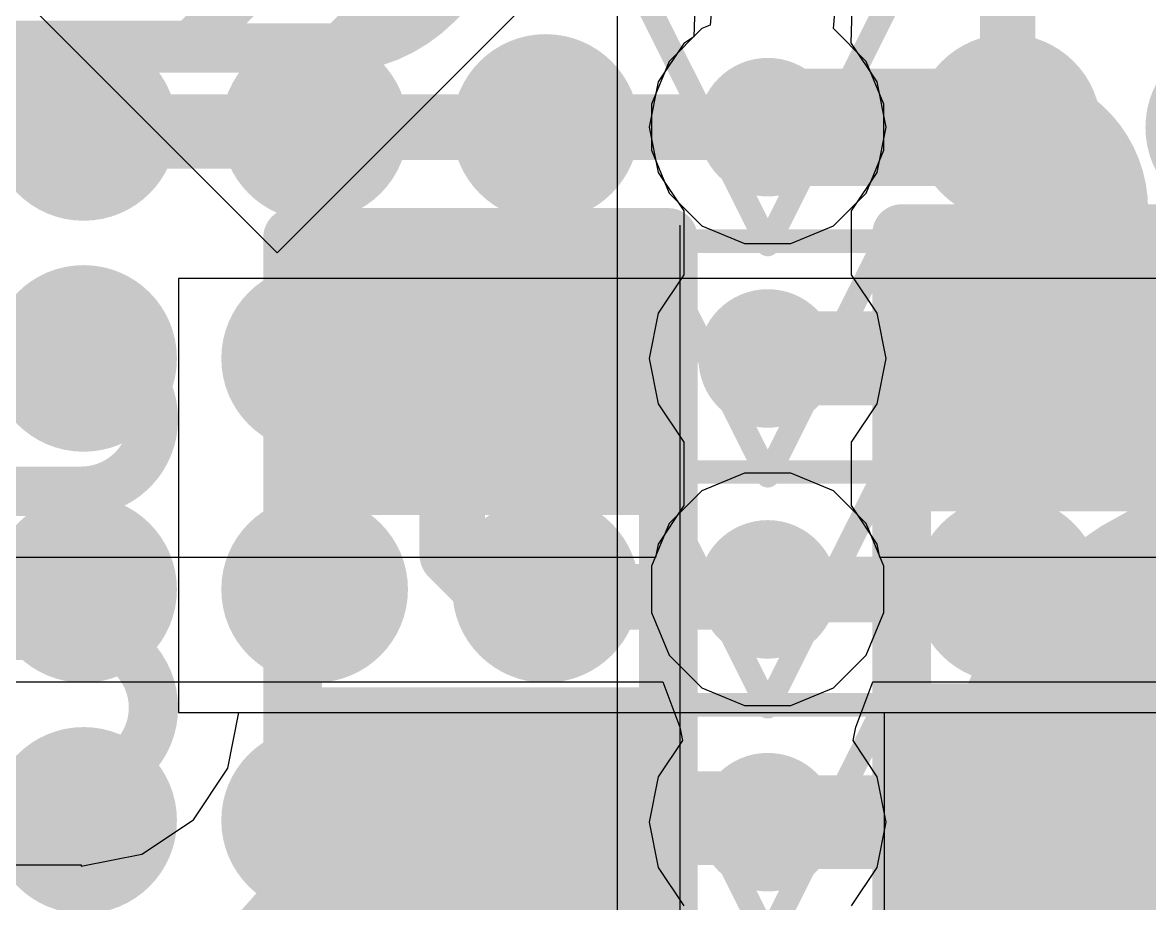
# Model space of a CAD drawing. Header units: inches. Extents: x -6 to 283, y -12 to 154.
# Drawn here: x 53.637 to 56.076, y -4.874 to -2.967 of the extents above; entities that cross this region are included whole.
import ezdxf

# ---------------------------------------------------------------- set-up
doc = ezdxf.new("R2010")
doc.units = ezdxf.units.IN
for name, color, linetype in [('Bottom Layer', 5, 'Continuous'), ('Bottom Paste', 16, 'Continuous'), ('Bottom Solder', 6, 'Continuous'), ('Drill Drawing', 1, 'Continuous'), ('GND-1', 16, 'Continuous'), ('GND-2', 90, 'Continuous'), ('GND-3', 216, 'Continuous'), ('GND-4', 54, 'Continuous'), ('PWR-1', 156, 'Continuous'), ('PWR-2', 130, 'Continuous'), ('Signal L1', 76, 'Continuous'), ('Signal L2', 6, 'Continuous'), ('Top Layer', 1, 'Continuous'), ('Top Overlay', 2, 'Continuous'), ('Top Paste', 8, 'Continuous'), ('Top Solder', 216, 'Continuous'), ('Via Holes', 16, 'Continuous')]:
    doc.layers.add(name, color=color, linetype=linetype)

# ---------------------------------------------------------------- blocks, each defined once
blk = doc.blocks.new('FBGA_153_11_5_13__B_56')
at = {"layer": 'Bottom Layer'}
h = blk.add_hatch(color=5, dxfattribs=at)
edge = h.paths.add_edge_path()
edge.add_arc((-3.25, 1.25), 0.127, 0, 360)
h = blk.add_hatch(color=5, dxfattribs=at)
edge = h.paths.add_edge_path()
edge.add_arc((-2.75, 1.25), 0.127, 0, 360)
h = blk.add_hatch(color=5, dxfattribs=at)
edge = h.paths.add_edge_path()
edge.add_arc((-2.25, 1.25), 0.127, 0, 360)
h = blk.add_hatch(color=5, dxfattribs=at)
edge = h.paths.add_edge_path()
edge.add_arc((-1.25, 1.25), 0.127, 0, 360)
h = blk.add_hatch(color=5, dxfattribs=at)
edge = h.paths.add_edge_path()
edge.add_arc((-3.25, 0.75), 0.127, 0, 360)
h = blk.add_hatch(color=5, dxfattribs=at)
edge = h.paths.add_edge_path()
edge.add_arc((-2.75, 0.75), 0.127, 0, 360)
h = blk.add_hatch(color=5, dxfattribs=at)
edge = h.paths.add_edge_path()
edge.add_arc((-2.25, 0.75), 0.127, 0, 360)
h = blk.add_hatch(color=5, dxfattribs=at)
edge = h.paths.add_edge_path()
edge.add_arc((-1.25, 0.75), 0.127, 0, 360)
h = blk.add_hatch(color=5, dxfattribs=at)
edge = h.paths.add_edge_path()
edge.add_arc((-3.25, 0.25), 0.127, 0, 360)
h = blk.add_hatch(color=5, dxfattribs=at)
edge = h.paths.add_edge_path()
edge.add_arc((-2.75, 0.25), 0.127, 0, 360)
h = blk.add_hatch(color=5, dxfattribs=at)
edge = h.paths.add_edge_path()
edge.add_arc((-2.25, 0.25), 0.127, 0, 360)
h = blk.add_hatch(color=5, dxfattribs=at)
edge = h.paths.add_edge_path()
edge.add_arc((-1.25, 0.25), 0.127, 0, 360)
h = blk.add_hatch(color=5, dxfattribs=at)
edge = h.paths.add_edge_path()
edge.add_arc((-3.25, -0.25), 0.127, 0, 360)
h = blk.add_hatch(color=5, dxfattribs=at)
edge = h.paths.add_edge_path()
edge.add_arc((-2.75, -0.25), 0.127, 0, 360)
h = blk.add_hatch(color=5, dxfattribs=at)
edge = h.paths.add_edge_path()
edge.add_arc((-2.25, -0.25), 0.127, 0, 360)
h = blk.add_hatch(color=5, dxfattribs=at)
edge = h.paths.add_edge_path()
edge.add_arc((-1.25, -0.25), 0.127, 0, 360)
at = {"layer": 'Bottom Paste'}
h = blk.add_hatch(color=16, dxfattribs=at)
edge = h.paths.add_edge_path()
edge.add_arc((-3.25, 1.25), 0.127, 0, 360)
h = blk.add_hatch(color=16, dxfattribs=at)
edge = h.paths.add_edge_path()
edge.add_arc((-2.75, 1.25), 0.127, 0, 360)
h = blk.add_hatch(color=16, dxfattribs=at)
edge = h.paths.add_edge_path()
edge.add_arc((-2.25, 1.25), 0.127, 0, 360)
h = blk.add_hatch(color=16, dxfattribs=at)
edge = h.paths.add_edge_path()
edge.add_arc((-1.25, 1.25), 0.127, 0, 360)
h = blk.add_hatch(color=16, dxfattribs=at)
edge = h.paths.add_edge_path()
edge.add_arc((-3.25, 0.75), 0.127, 0, 360)
h = blk.add_hatch(color=16, dxfattribs=at)
edge = h.paths.add_edge_path()
edge.add_arc((-2.75, 0.75), 0.127, 0, 360)
h = blk.add_hatch(color=16, dxfattribs=at)
edge = h.paths.add_edge_path()
edge.add_arc((-2.25, 0.75), 0.127, 0, 360)
h = blk.add_hatch(color=16, dxfattribs=at)
edge = h.paths.add_edge_path()
edge.add_arc((-1.25, 0.75), 0.127, 0, 360)
h = blk.add_hatch(color=16, dxfattribs=at)
edge = h.paths.add_edge_path()
edge.add_arc((-3.25, 0.25), 0.127, 0, 360)
h = blk.add_hatch(color=16, dxfattribs=at)
edge = h.paths.add_edge_path()
edge.add_arc((-2.75, 0.25), 0.127, 0, 360)
h = blk.add_hatch(color=16, dxfattribs=at)
edge = h.paths.add_edge_path()
edge.add_arc((-2.25, 0.25), 0.127, 0, 360)
h = blk.add_hatch(color=16, dxfattribs=at)
edge = h.paths.add_edge_path()
edge.add_arc((-1.25, 0.25), 0.127, 0, 360)
h = blk.add_hatch(color=16, dxfattribs=at)
edge = h.paths.add_edge_path()
edge.add_arc((-3.25, -0.25), 0.127, 0, 360)
h = blk.add_hatch(color=16, dxfattribs=at)
edge = h.paths.add_edge_path()
edge.add_arc((-2.75, -0.25), 0.127, 0, 360)
h = blk.add_hatch(color=16, dxfattribs=at)
edge = h.paths.add_edge_path()
edge.add_arc((-2.25, -0.25), 0.127, 0, 360)
h = blk.add_hatch(color=16, dxfattribs=at)
edge = h.paths.add_edge_path()
edge.add_arc((-1.25, -0.25), 0.127, 0, 360)
at = {"layer": 'Bottom Solder'}
h = blk.add_hatch(color=6, dxfattribs=at)
edge = h.paths.add_edge_path()
edge.add_arc((-3.25, 1.25), 0.202, 0, 360)
h = blk.add_hatch(color=6, dxfattribs=at)
edge = h.paths.add_edge_path()
edge.add_arc((-2.75, 1.25), 0.202, 0, 360)
h = blk.add_hatch(color=6, dxfattribs=at)
edge = h.paths.add_edge_path()
edge.add_arc((-2.25, 1.25), 0.202, 0, 360)
h = blk.add_hatch(color=6, dxfattribs=at)
edge = h.paths.add_edge_path()
edge.add_arc((-1.25, 1.25), 0.202, 0, 360)
h = blk.add_hatch(color=6, dxfattribs=at)
edge = h.paths.add_edge_path()
edge.add_arc((-0.75, 1.25), 0.202, 0, 360)
h = blk.add_hatch(color=6, dxfattribs=at)
edge = h.paths.add_edge_path()
edge.add_arc((-3.25, 0.75), 0.202, 0, 360)
h = blk.add_hatch(color=6, dxfattribs=at)
edge = h.paths.add_edge_path()
edge.add_arc((-2.75, 0.75), 0.202, 0, 360)
h = blk.add_hatch(color=6, dxfattribs=at)
edge = h.paths.add_edge_path()
edge.add_arc((-2.25, 0.75), 0.202, 0, 360)
h = blk.add_hatch(color=6, dxfattribs=at)
edge = h.paths.add_edge_path()
edge.add_arc((-1.25, 0.75), 0.202, 0, 360)
h = blk.add_hatch(color=6, dxfattribs=at)
edge = h.paths.add_edge_path()
edge.add_arc((-3.25, 0.25), 0.202, 0, 360)
h = blk.add_hatch(color=6, dxfattribs=at)
edge = h.paths.add_edge_path()
edge.add_arc((-2.75, 0.25), 0.202, 0, 360)
h = blk.add_hatch(color=6, dxfattribs=at)
edge = h.paths.add_edge_path()
edge.add_arc((-2.25, 0.25), 0.202, 0, 360)
h = blk.add_hatch(color=6, dxfattribs=at)
edge = h.paths.add_edge_path()
edge.add_arc((-1.25, 0.25), 0.202, 0, 360)
h = blk.add_hatch(color=6, dxfattribs=at)
edge = h.paths.add_edge_path()
edge.add_arc((-3.25, -0.25), 0.202, 0, 360)
h = blk.add_hatch(color=6, dxfattribs=at)
edge = h.paths.add_edge_path()
edge.add_arc((-2.75, -0.25), 0.202, 0, 360)
h = blk.add_hatch(color=6, dxfattribs=at)
edge = h.paths.add_edge_path()
edge.add_arc((-2.25, -0.25), 0.202, 0, 360)
h = blk.add_hatch(color=6, dxfattribs=at)
edge = h.paths.add_edge_path()
edge.add_arc((-1.25, -0.25), 0.202, 0, 360)
blk = doc.blocks.new('R___0402_97')
at = {"layer": 'Top Layer'}
for points in [[(-0.6985, -0.3175), (-0.6985, 0.3175), (-0.2413, 0.3175), (-0.2413, -0.3175)], [(0.2413, -0.3175), (0.2413, 0.3175), (0.6985, 0.3175), (0.6985, -0.3175)]]:
    blk.add_hatch(color=1, dxfattribs=at).paths.add_polyline_path(points)
at = {"layer": 'Top Paste'}
for points in [[(-0.6985, -0.3175), (-0.6985, 0.3175), (-0.2413, 0.3175), (-0.2413, -0.3175)], [(0.2413, -0.3175), (0.2413, 0.3175), (0.6985, 0.3175), (0.6985, -0.3175)]]:
    blk.add_hatch(color=8, dxfattribs=at).paths.add_polyline_path(points)
at = {"layer": 'Top Solder'}
for points in [[(-0.7535, -0.3725), (-0.7535, 0.3725), (-0.1863, 0.3725), (-0.1863, -0.3725)], [(0.1863, -0.3725), (0.1863, 0.3725), (0.7535, 0.3725), (0.7535, -0.3725)]]:
    blk.add_hatch(color=216, dxfattribs=at).paths.add_polyline_path(points)
at = {"layer": 'Top Overlay'}
for points in [[(-0.7874, 0.4064, 0.127, 0.127, 0), (0.7874, 0.4064, 0.127, 0.127, 0)], [(-0.7874, 0.4064, 0.127, 0.127, 0), (-0.7874, -0.4064, 0.127, 0.127, 0)], [(0.7874, 0.4064, 0.127, 0.127, 0), (0.7874, -0.4064, 0.127, 0.127, 0)], [(-0.7874, -0.4064, 0.127, 0.127, 0), (0.7874, -0.4064, 0.127, 0.127, 0)], [(-0.8128, -0.4318, 0.00323, 0.00323, 0), (0.8128, -0.4318, 0.00323, 0.00323, 0)]]:
    blk.add_lwpolyline(points, format="xyseb", dxfattribs=at)
for points in [[(-0.8191, 0.4064, 0.0635, 0.0635, 1), (-0.7556, 0.4064, 0.0635, 0.0635, 1)], [(-0.8191, 0.4064, 0.0635, 0.0635, 1), (-0.7556, 0.4064, 0.0635, 0.0635, 1)], [(0.7556, 0.4064, 0.0635, 0.0635, 1), (0.8191, 0.4064, 0.0635, 0.0635, 1)], [(0.7556, 0.4064, 0.0635, 0.0635, 1), (0.8191, 0.4064, 0.0635, 0.0635, 1)], [(-0.8191, -0.4064, 0.0635, 0.0635, 1), (-0.7556, -0.4064, 0.0635, 0.0635, 1)], [(-0.8191, -0.4064, 0.0635, 0.0635, 1), (-0.7556, -0.4064, 0.0635, 0.0635, 1)], [(0.7556, -0.4064, 0.0635, 0.0635, 1), (0.8191, -0.4064, 0.0635, 0.0635, 1)], [(0.7556, -0.4064, 0.0635, 0.0635, 1), (0.8191, -0.4064, 0.0635, 0.0635, 1)], [(-0.8136, -0.4318, 0.00161, 0.00161, 1), (-0.812, -0.4318, 0.00161, 0.00161, 1)], [(0.812, -0.4318, 0.00161, 0.00161, 1), (0.8136, -0.4318, 0.00161, 0.00161, 1)]]:
    blk.add_lwpolyline(points, format="xyseb", close=True, dxfattribs=at)
blk = doc.blocks.new('R___0402_98')
at = {"layer": 'Top Layer'}
for points in [[(-0.6985, -0.3175), (-0.6985, 0.3175), (-0.2413, 0.3175), (-0.2413, -0.3175)], [(0.2413, -0.3175), (0.2413, 0.3175), (0.6985, 0.3175), (0.6985, -0.3175)]]:
    blk.add_hatch(color=1, dxfattribs=at).paths.add_polyline_path(points)
at = {"layer": 'Top Paste'}
for points in [[(-0.6985, -0.3175), (-0.6985, 0.3175), (-0.2413, 0.3175), (-0.2413, -0.3175)], [(0.2413, -0.3175), (0.2413, 0.3175), (0.6985, 0.3175), (0.6985, -0.3175)]]:
    blk.add_hatch(color=8, dxfattribs=at).paths.add_polyline_path(points)
at = {"layer": 'Top Solder'}
for points in [[(-0.7535, -0.3725), (-0.7535, 0.3725), (-0.1863, 0.3725), (-0.1863, -0.3725)], [(0.1863, -0.3725), (0.1863, 0.3725), (0.7535, 0.3725), (0.7535, -0.3725)]]:
    blk.add_hatch(color=216, dxfattribs=at).paths.add_polyline_path(points)
at = {"layer": 'Top Overlay'}
for points in [[(-0.7874, 0.4064, 0.127, 0.127, 0), (0.7874, 0.4064, 0.127, 0.127, 0)], [(-0.7874, 0.4064, 0.127, 0.127, 0), (-0.7874, -0.4064, 0.127, 0.127, 0)], [(0.7874, 0.4064, 0.127, 0.127, 0), (0.7874, -0.4064, 0.127, 0.127, 0)], [(-0.7874, -0.4064, 0.127, 0.127, 0), (0.7874, -0.4064, 0.127, 0.127, 0)], [(-0.8128, -0.4318, 0.00323, 0.00323, 0), (0.8128, -0.4318, 0.00323, 0.00323, 0)]]:
    blk.add_lwpolyline(points, format="xyseb", dxfattribs=at)
for points in [[(-0.8191, 0.4064, 0.0635, 0.0635, 1), (-0.7556, 0.4064, 0.0635, 0.0635, 1)], [(-0.8191, 0.4064, 0.0635, 0.0635, 1), (-0.7556, 0.4064, 0.0635, 0.0635, 1)], [(0.7556, 0.4064, 0.0635, 0.0635, 1), (0.8191, 0.4064, 0.0635, 0.0635, 1)], [(0.7556, 0.4064, 0.0635, 0.0635, 1), (0.8191, 0.4064, 0.0635, 0.0635, 1)], [(-0.8191, -0.4064, 0.0635, 0.0635, 1), (-0.7556, -0.4064, 0.0635, 0.0635, 1)], [(-0.8191, -0.4064, 0.0635, 0.0635, 1), (-0.7556, -0.4064, 0.0635, 0.0635, 1)], [(0.7556, -0.4064, 0.0635, 0.0635, 1), (0.8191, -0.4064, 0.0635, 0.0635, 1)], [(0.7556, -0.4064, 0.0635, 0.0635, 1), (0.8191, -0.4064, 0.0635, 0.0635, 1)], [(-0.8136, -0.4318, 0.00161, 0.00161, 1), (-0.812, -0.4318, 0.00161, 0.00161, 1)], [(0.812, -0.4318, 0.00161, 0.00161, 1), (0.8136, -0.4318, 0.00161, 0.00161, 1)]]:
    blk.add_lwpolyline(points, format="xyseb", close=True, dxfattribs=at)

msp = doc.modelspace()

# ---------------------------------------------------------------- hatches: boundary and pattern name
at = {"layer": 'Bottom Layer'}
h = msp.add_hatch(color=5, dxfattribs=at)
edge = h.paths.add_edge_path()
edge.add_arc((55.2499, -3.1938), 0.15, 0, 360)
h = msp.add_hatch(color=5, dxfattribs=at)
edge = h.paths.add_edge_path()
edge.add_arc((55.2499, -3.6945), 0.15, 0, 360)
h = msp.add_hatch(color=5, dxfattribs=at)
edge = h.paths.add_edge_path()
edge.add_arc((55.2499, -4.1944), 0.15, 0, 360)
h = msp.add_hatch(color=5, dxfattribs=at)
edge = h.paths.add_edge_path()
edge.add_arc((55.2499, -4.6983), 0.15, 0, 360)
at = {"layer": 'GND-1'}
h = msp.add_hatch(color=16, dxfattribs=at)
edge = h.paths.add_edge_path()
edge.add_arc((55.2499, -3.1938), 0.15, 0, 360)
h = msp.add_hatch(color=16, dxfattribs=at)
edge = h.paths.add_edge_path()
edge.add_arc((55.2499, -3.6945), 0.15, 0, 360)
h = msp.add_hatch(color=16, dxfattribs=at)
edge = h.paths.add_edge_path()
edge.add_arc((55.2499, -4.1944), 0.15, 0, 360)
h = msp.add_hatch(color=16, dxfattribs=at)
edge = h.paths.add_edge_path()
edge.add_arc((55.2499, -4.6983), 0.15, 0, 360)
at = {"layer": 'GND-2'}
h = msp.add_hatch(color=90, dxfattribs=at)
edge = h.paths.add_edge_path()
edge.add_arc((55.2499, -3.1938), 0.15, 0, 360)
h = msp.add_hatch(color=90, dxfattribs=at)
edge = h.paths.add_edge_path()
edge.add_arc((55.2499, -3.6945), 0.15, 0, 360)
h = msp.add_hatch(color=90, dxfattribs=at)
edge = h.paths.add_edge_path()
edge.add_arc((55.2499, -4.1944), 0.15, 0, 360)
h = msp.add_hatch(color=90, dxfattribs=at)
edge = h.paths.add_edge_path()
edge.add_arc((55.2499, -4.6983), 0.15, 0, 360)
at = {"layer": 'GND-3'}
h = msp.add_hatch(color=216, dxfattribs=at)
edge = h.paths.add_edge_path()
edge.add_arc((55.2499, -3.1938), 0.15, 0, 360)
h = msp.add_hatch(color=216, dxfattribs=at)
edge = h.paths.add_edge_path()
edge.add_arc((55.2499, -3.6945), 0.15, 0, 360)
h = msp.add_hatch(color=216, dxfattribs=at)
edge = h.paths.add_edge_path()
edge.add_arc((55.2499, -4.1944), 0.15, 0, 360)
h = msp.add_hatch(color=216, dxfattribs=at)
edge = h.paths.add_edge_path()
edge.add_arc((55.2499, -4.6983), 0.15, 0, 360)
at = {"layer": 'GND-4'}
h = msp.add_hatch(color=54, dxfattribs=at)
edge = h.paths.add_edge_path()
edge.add_arc((55.2499, -3.1938), 0.15, 0, 360)
h = msp.add_hatch(color=54, dxfattribs=at)
edge = h.paths.add_edge_path()
edge.add_arc((55.2499, -3.6945), 0.15, 0, 360)
h = msp.add_hatch(color=54, dxfattribs=at)
edge = h.paths.add_edge_path()
edge.add_arc((55.2499, -4.1944), 0.15, 0, 360)
h = msp.add_hatch(color=54, dxfattribs=at)
edge = h.paths.add_edge_path()
edge.add_arc((55.2499, -4.6983), 0.15, 0, 360)
at = {"layer": 'PWR-1'}
h = msp.add_hatch(color=156, dxfattribs=at)
edge = h.paths.add_edge_path()
edge.add_arc((55.2499, -3.1938), 0.15, 0, 360)
h = msp.add_hatch(color=156, dxfattribs=at)
edge = h.paths.add_edge_path()
edge.add_arc((55.2499, -3.6945), 0.15, 0, 360)
h = msp.add_hatch(color=156, dxfattribs=at)
edge = h.paths.add_edge_path()
edge.add_arc((55.2499, -4.1944), 0.15, 0, 360)
h = msp.add_hatch(color=156, dxfattribs=at)
edge = h.paths.add_edge_path()
edge.add_arc((55.2499, -4.6983), 0.15, 0, 360)
at = {"layer": 'PWR-2'}
h = msp.add_hatch(color=130, dxfattribs=at)
edge = h.paths.add_edge_path()
edge.add_arc((55.2499, -3.1938), 0.15, 0, 360)
h = msp.add_hatch(color=130, dxfattribs=at)
edge = h.paths.add_edge_path()
edge.add_arc((55.2499, -3.6945), 0.15, 0, 360)
h = msp.add_hatch(color=130, dxfattribs=at)
edge = h.paths.add_edge_path()
edge.add_arc((55.2499, -4.1944), 0.15, 0, 360)
h = msp.add_hatch(color=130, dxfattribs=at)
edge = h.paths.add_edge_path()
edge.add_arc((55.2499, -4.6983), 0.15, 0, 360)
at = {"layer": 'Signal L1'}
h = msp.add_hatch(color=76, dxfattribs=at)
edge = h.paths.add_edge_path()
edge.add_arc((55.2499, -3.1938), 0.15, 0, 360)
h = msp.add_hatch(color=76, dxfattribs=at)
edge = h.paths.add_edge_path()
edge.add_arc((55.2499, -3.6945), 0.15, 0, 360)
h = msp.add_hatch(color=76, dxfattribs=at)
edge = h.paths.add_edge_path()
edge.add_arc((55.2499, -4.1944), 0.15, 0, 360)
h = msp.add_hatch(color=76, dxfattribs=at)
edge = h.paths.add_edge_path()
edge.add_arc((55.2499, -4.6983), 0.15, 0, 360)
at = {"layer": 'Signal L2'}
h = msp.add_hatch(color=6, dxfattribs=at)
edge = h.paths.add_edge_path()
edge.add_arc((55.2499, -3.1938), 0.15, 0, 360)
h = msp.add_hatch(color=6, dxfattribs=at)
edge = h.paths.add_edge_path()
edge.add_arc((55.2499, -3.6945), 0.15, 0, 360)
h = msp.add_hatch(color=6, dxfattribs=at)
edge = h.paths.add_edge_path()
edge.add_arc((55.2499, -4.1944), 0.15, 0, 360)
h = msp.add_hatch(color=6, dxfattribs=at)
edge = h.paths.add_edge_path()
edge.add_arc((55.2499, -4.6983), 0.15, 0, 360)
at = {"layer": 'Top Layer'}
h = msp.add_hatch(color=1, dxfattribs=at)
edge = h.paths.add_edge_path()
edge.add_arc((55.2499, -3.1938), 0.15, 0, 360)
h = msp.add_hatch(color=1, dxfattribs=at)
edge = h.paths.add_edge_path()
edge.add_arc((55.2499, -3.6945), 0.15, 0, 360)
h = msp.add_hatch(color=1, dxfattribs=at)
edge = h.paths.add_edge_path()
edge.add_arc((55.2499, -4.1944), 0.15, 0, 360)
h = msp.add_hatch(color=1, dxfattribs=at)
edge = h.paths.add_edge_path()
edge.add_arc((55.2499, -4.6983), 0.15, 0, 360)
at = {"layer": 'Via Holes'}
h = msp.add_hatch(color=7, dxfattribs=at)
edge = h.paths.add_edge_path()
edge.add_arc((55.2499, -3.1938), 0.075, 0, 360)
h = msp.add_hatch(color=7, dxfattribs=at)
edge = h.paths.add_edge_path()
edge.add_arc((55.2499, -3.6945), 0.075, 0, 360)
h = msp.add_hatch(color=7, dxfattribs=at)
edge = h.paths.add_edge_path()
edge.add_arc((55.2499, -4.1944), 0.075, 0, 360)
h = msp.add_hatch(color=7, dxfattribs=at)
edge = h.paths.add_edge_path()
edge.add_arc((55.2499, -4.6983), 0.075, 0, 360)

# ---------------------------------------------------------------- linework, layer by layer
at = {"layer": 'Bottom Layer'}
msp.add_line((54.9238, -1.3044), (54.9238, -7.1748), dxfattribs=at)
for points in [[(55.2499, -3.1943, 0.1016, 0.1016, 0), (55.7694, -3.1943, 0.1016, 0.1016, 0)], [(55.2499, -3.6944, 0.2032, 0.2032, 0), (55.7693, -3.6944, 0.2032, 0.2032, 0)], [(55.2499, -4.1944, 0.1041, 0.1041, 0), (55.7693, -4.1944, 0.1041, 0.1041, 0)], [(55.2499, -4.6983, 0.2032, 0.2032, 0), (55.7653, -4.6983, 0.2032, 0.2032, 0)]]:
    msp.add_lwpolyline(points, format="xyseb", dxfattribs=at)
for points in [[(55.2245, -3.1943, 0.0508, 0.0508, 1), (55.2753, -3.1943, 0.0508, 0.0508, 1)], [(55.744, -3.1943, 0.0508, 0.0508, 1), (55.7948, -3.1943, 0.0508, 0.0508, 1)], [(55.1991, -3.6944, 0.1016, 0.1016, 1), (55.3007, -3.6944, 0.1016, 0.1016, 1)], [(55.7185, -3.6944, 0.1016, 0.1016, 1), (55.8201, -3.6944, 0.1016, 0.1016, 1)], [(55.2239, -4.1944, 0.0521, 0.0521, 1), (55.2759, -4.1944, 0.0521, 0.0521, 1)], [(55.7432, -4.1944, 0.0521, 0.0521, 1), (55.7953, -4.1944, 0.0521, 0.0521, 1)], [(55.1991, -4.6983, 0.1016, 0.1016, 1), (55.3007, -4.6983, 0.1016, 0.1016, 1)], [(55.7145, -4.6983, 0.1016, 0.1016, 1), (55.8161, -4.6983, 0.1016, 0.1016, 1)]]:
    msp.add_lwpolyline(points, format="xyseb", close=True, dxfattribs=at)
at = {"layer": 'Drill Drawing'}
for points in [[(54.9959, -2.9398, 0.0508, 0.0508, 0), (55.2499, -3.4478, 0.0508, 0.0508, 0)], [(55.2499, -3.4478, 0.0508, 0.0508, 0), (55.5039, -2.9398, 0.0508, 0.0508, 0)], [(54.9959, -3.4405, 0.0508, 0.0508, 0), (55.5039, -3.4405, 0.0508, 0.0508, 0)], [(54.9959, -3.4405, 0.0508, 0.0508, 0), (55.2499, -3.9485, 0.0508, 0.0508, 0)], [(55.2499, -3.9485, 0.0508, 0.0508, 0), (55.5039, -3.4405, 0.0508, 0.0508, 0)], [(54.9959, -3.9404, 0.0508, 0.0508, 0), (55.5039, -3.9404, 0.0508, 0.0508, 0)], [(54.9959, -3.9404, 0.0508, 0.0508, 0), (55.2499, -4.4484, 0.0508, 0.0508, 0)], [(55.2499, -4.4484, 0.0508, 0.0508, 0), (55.5039, -3.9404, 0.0508, 0.0508, 0)], [(54.9959, -4.4443, 0.0508, 0.0508, 0), (55.5039, -4.4443, 0.0508, 0.0508, 0)], [(54.9959, -4.4443, 0.0508, 0.0508, 0), (55.2499, -4.9523, 0.0508, 0.0508, 0)], [(55.2499, -4.9523, 0.0508, 0.0508, 0), (55.5039, -4.4443, 0.0508, 0.0508, 0)]]:
    msp.add_lwpolyline(points, format="xyseb", dxfattribs=at)
for points in [[(54.9832, -3.4405, 0.0254, 0.0254, 1), (55.0086, -3.4405, 0.0254, 0.0254, 1)], [(54.9832, -3.4405, 0.0254, 0.0254, 1), (55.0086, -3.4405, 0.0254, 0.0254, 1)], [(55.2372, -3.4478, 0.0254, 0.0254, 1), (55.2626, -3.4478, 0.0254, 0.0254, 1)], [(55.2372, -3.4478, 0.0254, 0.0254, 1), (55.2626, -3.4478, 0.0254, 0.0254, 1)], [(55.4912, -3.4405, 0.0254, 0.0254, 1), (55.5166, -3.4405, 0.0254, 0.0254, 1)], [(55.4912, -3.4405, 0.0254, 0.0254, 1), (55.5166, -3.4405, 0.0254, 0.0254, 1)], [(54.9832, -3.9404, 0.0254, 0.0254, 1), (55.0086, -3.9404, 0.0254, 0.0254, 1)], [(54.9832, -3.9404, 0.0254, 0.0254, 1), (55.0086, -3.9404, 0.0254, 0.0254, 1)], [(55.2372, -3.9485, 0.0254, 0.0254, 1), (55.2626, -3.9485, 0.0254, 0.0254, 1)], [(55.2372, -3.9485, 0.0254, 0.0254, 1), (55.2626, -3.9485, 0.0254, 0.0254, 1)], [(55.4912, -3.9404, 0.0254, 0.0254, 1), (55.5166, -3.9404, 0.0254, 0.0254, 1)], [(55.4912, -3.9404, 0.0254, 0.0254, 1), (55.5166, -3.9404, 0.0254, 0.0254, 1)], [(54.9832, -4.4443, 0.0254, 0.0254, 1), (55.0086, -4.4443, 0.0254, 0.0254, 1)], [(54.9832, -4.4443, 0.0254, 0.0254, 1), (55.0086, -4.4443, 0.0254, 0.0254, 1)], [(55.2372, -4.4484, 0.0254, 0.0254, 1), (55.2626, -4.4484, 0.0254, 0.0254, 1)], [(55.2372, -4.4484, 0.0254, 0.0254, 1), (55.2626, -4.4484, 0.0254, 0.0254, 1)], [(55.4912, -4.4443, 0.0254, 0.0254, 1), (55.5166, -4.4443, 0.0254, 0.0254, 1)], [(55.4912, -4.4443, 0.0254, 0.0254, 1), (55.5166, -4.4443, 0.0254, 0.0254, 1)]]:
    msp.add_lwpolyline(points, format="xyseb", close=True, dxfattribs=at)
at = {"layer": 'GND-1'}
for p, q in [((55.1328, -2.8797), (55.1256, -2.9729)), ((55.3924, -2.9805), (55.3997, -2.8872)), ((55.1256, -2.9729), (55.1074, -2.9805)), ((55.1074, -2.9805), (55.0366, -3.0513)), ((55.4632, -3.0513), (55.3924, -2.9805)), ((55.0366, -3.0513), (54.9983, -3.1437)), ((55.5015, -3.1437), (55.4632, -3.0513)), ((54.9983, -3.1437), (54.9983, -3.2438)), ((55.5015, -3.2438), (55.5015, -3.1437)), ((54.9983, -3.2438), (55.0366, -3.3363)), ((55.4632, -3.3363), (55.5015, -3.2438)), ((55.0366, -3.3363), (55.1074, -3.4071)), ((55.3924, -3.4071), (55.4632, -3.3363)), ((55.1074, -3.4071), (55.1999, -3.4454)), ((55.3, -3.4454), (55.3924, -3.4071)), ((55.1999, -3.4454), (55.3, -3.4454)), ((55.1999, -3.9428), (55.1074, -3.9811)), ((55.3, -3.9428), (55.1999, -3.9428)), ((55.3924, -3.9811), (55.3, -3.9428)), ((55.1074, -3.9811), (55.0366, -4.0518)), ((55.4632, -4.0518), (55.3924, -3.9811)), ((55.0366, -4.0518), (54.9983, -4.1443)), ((55.5015, -4.1443), (55.4632, -4.0518)), ((54.9983, -4.1443), (54.9983, -4.2444)), ((55.5015, -4.2444), (55.5015, -4.1443)), ((54.9983, -4.2444), (55.0366, -4.3369)), ((55.4632, -4.3369), (55.5015, -4.2444)), ((55.0366, -4.3369), (55.1074, -4.4077)), ((55.3924, -4.4077), (55.4632, -4.3369)), ((55.1074, -4.4077), (55.1999, -4.446)), ((55.3, -4.446), (55.3924, -4.4077)), ((55.1999, -4.446), (55.3, -4.446))]:
    msp.add_line(p, q, dxfattribs=at)
at = {"layer": 'GND-2'}
for p, q in [((55.1328, -2.8797), (55.1256, -2.9729)), ((55.3924, -2.9805), (55.3997, -2.8872)), ((55.1256, -2.9729), (55.1074, -2.9805)), ((55.1074, -2.9805), (55.0366, -3.0513)), ((55.4632, -3.0513), (55.3924, -2.9805)), ((55.0366, -3.0513), (54.9983, -3.1437)), ((55.5015, -3.1437), (55.4632, -3.0513)), ((54.9983, -3.1437), (54.9983, -3.2438)), ((55.5015, -3.2438), (55.5015, -3.1437)), ((54.9983, -3.2438), (55.0366, -3.3363)), ((55.4632, -3.3363), (55.5015, -3.2438)), ((55.0366, -3.3363), (55.1074, -3.4071)), ((55.3924, -3.4071), (55.4632, -3.3363)), ((55.1074, -3.4071), (55.1999, -3.4454)), ((55.3, -3.4454), (55.3924, -3.4071)), ((55.1999, -3.4454), (55.3, -3.4454)), ((55.1999, -3.9428), (55.1074, -3.9811)), ((55.3, -3.9428), (55.1999, -3.9428)), ((55.3924, -3.9811), (55.3, -3.9428)), ((55.1074, -3.9811), (55.0366, -4.0518)), ((55.4632, -4.0518), (55.3924, -3.9811)), ((55.0366, -4.0518), (54.9983, -4.1443)), ((55.5015, -4.1443), (55.4632, -4.0518)), ((54.9983, -4.1443), (54.9983, -4.2444)), ((55.5015, -4.2444), (55.5015, -4.1443)), ((54.9983, -4.2444), (55.0366, -4.3369)), ((55.4632, -4.3369), (55.5015, -4.2444)), ((55.0366, -4.3369), (55.1074, -4.4077)), ((55.3924, -4.4077), (55.4632, -4.3369)), ((55.1074, -4.4077), (55.1999, -4.446)), ((55.3, -4.446), (55.3924, -4.4077)), ((55.1999, -4.446), (55.3, -4.446))]:
    msp.add_line(p, q, dxfattribs=at)
at = {"layer": 'GND-3'}
for p, q in [((55.1328, -2.8797), (55.1256, -2.9729)), ((55.3924, -2.9805), (55.3997, -2.8872)), ((55.1256, -2.9729), (55.1074, -2.9805)), ((55.1074, -2.9805), (55.0366, -3.0513)), ((55.4632, -3.0513), (55.3924, -2.9805)), ((55.0366, -3.0513), (54.9983, -3.1437)), ((55.5015, -3.1437), (55.4632, -3.0513)), ((54.9983, -3.1437), (54.9983, -3.2438)), ((55.5015, -3.2438), (55.5015, -3.1437)), ((54.9983, -3.2438), (55.0366, -3.3363)), ((55.4632, -3.3363), (55.5015, -3.2438)), ((55.0366, -3.3363), (55.1074, -3.4071)), ((55.3924, -3.4071), (55.4632, -3.3363)), ((55.1074, -3.4071), (55.1999, -3.4454)), ((55.3, -3.4454), (55.3924, -3.4071)), ((55.1999, -3.4454), (55.3, -3.4454)), ((55.1999, -3.9428), (55.1074, -3.9811)), ((55.3, -3.9428), (55.1999, -3.9428)), ((55.3924, -3.9811), (55.3, -3.9428)), ((55.1074, -3.9811), (55.0366, -4.0518)), ((55.4632, -4.0518), (55.3924, -3.9811)), ((55.0366, -4.0518), (54.9983, -4.1443)), ((55.5015, -4.1443), (55.4632, -4.0518)), ((54.9983, -4.1443), (54.9983, -4.2444)), ((55.5015, -4.2444), (55.5015, -4.1443)), ((54.9983, -4.2444), (55.0366, -4.3369)), ((55.4632, -4.3369), (55.5015, -4.2444)), ((55.0366, -4.3369), (55.1074, -4.4077)), ((55.3924, -4.4077), (55.4632, -4.3369)), ((55.1074, -4.4077), (55.1999, -4.446)), ((55.3, -4.446), (55.3924, -4.4077)), ((55.1999, -4.446), (55.3, -4.446))]:
    msp.add_line(p, q, dxfattribs=at)
at = {"layer": 'GND-4'}
for p, q in [((55.1328, -2.8797), (55.1256, -2.9729)), ((55.3924, -2.9805), (55.3997, -2.8872)), ((55.1256, -2.9729), (55.1074, -2.9805)), ((55.1074, -2.9805), (55.0366, -3.0513)), ((55.4632, -3.0513), (55.3924, -2.9805)), ((55.0366, -3.0513), (54.9983, -3.1437)), ((55.5015, -3.1437), (55.4632, -3.0513)), ((54.9983, -3.1437), (54.9983, -3.2438)), ((55.5015, -3.2438), (55.5015, -3.1437)), ((54.9983, -3.2438), (55.0366, -3.3363)), ((55.4632, -3.3363), (55.5015, -3.2438)), ((55.0366, -3.3363), (55.1074, -3.4071)), ((55.3924, -3.4071), (55.4632, -3.3363)), ((55.1074, -3.4071), (55.1999, -3.4454)), ((55.3, -3.4454), (55.3924, -3.4071)), ((55.1999, -3.4454), (55.3, -3.4454)), ((55.1999, -3.9428), (55.1074, -3.9811)), ((55.3, -3.9428), (55.1999, -3.9428)), ((55.3924, -3.9811), (55.3, -3.9428)), ((55.1074, -3.9811), (55.0366, -4.0518)), ((55.4632, -4.0518), (55.3924, -3.9811)), ((55.0366, -4.0518), (54.9983, -4.1443)), ((55.5015, -4.1443), (55.4632, -4.0518)), ((54.9983, -4.1443), (54.9983, -4.2444)), ((55.5015, -4.2444), (55.5015, -4.1443)), ((54.9983, -4.2444), (55.0366, -4.3369)), ((55.4632, -4.3369), (55.5015, -4.2444)), ((55.0366, -4.3369), (55.1074, -4.4077)), ((55.3924, -4.4077), (55.4632, -4.3369)), ((55.1074, -4.4077), (55.1999, -4.446)), ((55.3, -4.446), (55.3924, -4.4077)), ((55.1999, -4.446), (55.3, -4.446))]:
    msp.add_line(p, q, dxfattribs=at)
at = {"layer": 'PWR-1'}
for p, q in [((55.0949, -2.8484), (55.0901, -2.998)), ((55.4304, -3.0117), (55.4352, -2.8622)), ((55.0901, -2.998), (55.0685, -3.0124)), ((55.0685, -3.0124), (55.0129, -3.0956)), ((55.4313, -3.0124), (55.4304, -3.0117)), ((55.4869, -3.0956), (55.4313, -3.0124)), ((55.0129, -3.0956), (54.9934, -3.1938)), ((55.5064, -3.1938), (55.4869, -3.0956)), ((54.9934, -3.1938), (55.0129, -3.2919)), ((55.4869, -3.2919), (55.5064, -3.1938)), ((55.0129, -3.2919), (55.0685, -3.3752)), ((55.4313, -3.3752), (55.4869, -3.2919)), ((55.0685, -3.3752), (55.0685, -3.5131)), ((55.4313, -3.5131), (55.4313, -3.3752)), ((55.0685, -3.5131), (55.0129, -3.5963)), ((55.4869, -3.5963), (55.4313, -3.5131)), ((55.0129, -3.5963), (54.9934, -3.6945)), ((55.5064, -3.6945), (55.4869, -3.5963)), ((54.9934, -3.6945), (55.0129, -3.7927)), ((55.4869, -3.7927), (55.5064, -3.6945)), ((55.0129, -3.7927), (55.0685, -3.8759)), ((55.4313, -3.8759), (55.4869, -3.7927)), ((55.0685, -3.8759), (55.0685, -4.013)), ((55.4313, -4.013), (55.4313, -3.8759)), ((55.0685, -4.013), (55.0129, -4.0962)), ((55.4869, -4.0962), (55.4313, -4.013)), ((55.0129, -4.0962), (55.0071, -4.1253)), ((55.4927, -4.1253), (55.4869, -4.0962)), ((55.0071, -4.1253), (45.9551, -4.1253)), ((56.8292, -4.1253), (55.4927, -4.1253)), ((45.6759, -4.3948), (55.0226, -4.3948)), ((55.0226, -4.3948), (55.0595, -4.4929)), ((55.4403, -4.4929), (55.4772, -4.3948)), ((55.4772, -4.3948), (57.0762, -4.3948)), ((55.0595, -4.4929), (55.0652, -4.5218)), ((55.4346, -4.5218), (55.4403, -4.4929)), ((55.0652, -4.5218), (55.0129, -4.6001)), ((55.4869, -4.6001), (55.4346, -4.5218)), ((55.0129, -4.6001), (54.9934, -4.6983)), ((55.5064, -4.6983), (55.4869, -4.6001)), ((54.9934, -4.6983), (55.0129, -4.7965)), ((55.4869, -4.7965), (55.5064, -4.6983)), ((55.0129, -4.7965), (55.0685, -4.8797)), ((55.4313, -4.8797), (55.4869, -4.7965))]:
    msp.add_line(p, q, dxfattribs=at)
at = {"layer": 'PWR-2'}
for points in [[(54.0019, -3.0152, 0.1041, 0.1041, 0), (54.8962, -2.1208, 0.1041, 0.1041, 0)], [(54.1145, -3.2315, 0.1041, 0.1041, 0), (55.0039, -2.3421, 0.1041, 0.1041, 0)], [(45.7264, -3.0152, 0.1041, 0.1041, 0), (54.0019, -3.0152, 0.1041, 0.1041, 0)], [(45.8724, -3.2315, 0.1041, 0.1041, 0), (54.1145, -3.2315, 0.1041, 0.1041, 0)], [(55.8191, -4.673, 0.381, 0.381, -0.414214), (56.3525, -4.1396, 0.381, 0.381, 0)], [(55.8191, -6.0844, 0.381, 0.381, 0), (55.8191, -4.673, 0.381, 0.381, 0)]]:
    msp.add_lwpolyline(points, format="xyseb", dxfattribs=at)
for points in [[(53.9758, -3.0152, 0.0521, 0.0521, 1), (54.0279, -3.0152, 0.0521, 0.0521, 1)], [(53.9758, -3.0152, 0.0521, 0.0521, 1), (54.0279, -3.0152, 0.0521, 0.0521, 1)], [(54.0885, -3.2315, 0.0521, 0.0521, 1), (54.1405, -3.2315, 0.0521, 0.0521, 1)], [(54.0885, -3.2315, 0.0521, 0.0521, 1), (54.1405, -3.2315, 0.0521, 0.0521, 1)], [(55.7239, -4.673, 0.1905, 0.1905, 1), (55.9144, -4.673, 0.1905, 0.1905, 1)], [(55.7239, -4.673, 0.1905, 0.1905, 1), (55.9144, -4.673, 0.1905, 0.1905, 1)]]:
    msp.add_lwpolyline(points, format="xyseb", close=True, dxfattribs=at)
at = {"layer": 'Signal L1'}
for points in [[(55.7693, -5.0119, 0.1194, 0.1194, 0), (55.7693, -2.6664, 0.1194, 0.1194, 0)], [(53.1663, -3.1938, 0.1422, 0.1422, 0), (55.1739, -3.1938, 0.1422, 0.1422, 0)]]:
    msp.add_lwpolyline(points, format="xyseb", dxfattribs=at)
msp.add_lwpolyline([(55.1384, -3.1938, 0.0711, 0.0711, 1), (55.2095, -3.1938, 0.0711, 0.0711, 1)], format="xyseb", close=True, dxfattribs=at)
at = {"layer": 'Signal L2'}
for points in [[(55.1739, -4.1944, 0.1422, 0.1422, 0), (55.2499, -4.1944, 0.1422, 0.1422, 0)], [(55.2499, -4.1944, 0.1422, 0.1422, 0), (55.9019, -4.1944, 0.1422, 0.1422, 0)], [(55.9019, -4.1944, 0.1422, 0.1422, -0.414214), (56.2693, -4.5617, 0.1422, 0.1422, 0)]]:
    msp.add_lwpolyline(points, format="xyseb", dxfattribs=at)
for points in [[(55.1384, -4.1944, 0.0711, 0.0711, 1), (55.2095, -4.1944, 0.0711, 0.0711, 1)], [(55.2144, -4.1944, 0.0711, 0.0711, 1), (55.2855, -4.1944, 0.0711, 0.0711, 1)], [(55.2144, -4.1944, 0.0711, 0.0711, 1), (55.2855, -4.1944, 0.0711, 0.0711, 1)], [(55.8664, -4.1944, 0.0711, 0.0711, 1), (55.9375, -4.1944, 0.0711, 0.0711, 1)], [(55.8664, -4.1944, 0.0711, 0.0711, 1), (55.9375, -4.1944, 0.0711, 0.0711, 1)]]:
    msp.add_lwpolyline(points, format="xyseb", close=True, dxfattribs=at)
at = {"layer": 'Top Layer'}
for p, q in [((66.3923, 8.7386), (54.1882, -3.4655)), ((54.1882, -3.4655), (42.6407, 8.082)), ((53.9748, -3.5213), (53.9748, -4.4611)), ((56.2636, -3.5213), (53.9748, -3.5213)), ((53.9748, -4.4611), (56.2636, -4.4611)), ((54.0813, -4.5817), (54.1054, -4.4611)), ((54.1054, -4.4611), (55.5016, -4.4611)), ((55.5016, -4.4611), (55.5016, -4.9032)), ((54.007, -4.693), (54.0813, -4.5817)), ((53.8956, -4.7674), (54.007, -4.693)), ((53.7643, -4.7935), (53.8956, -4.7674)), ((53.5102, -4.7905), (53.7643, -4.7905)), ((53.7643, -4.7905), (53.7643, -4.7935))]:
    msp.add_line(p, q, dxfattribs=at)
for points in [[(54.5328, -2.929, 0.1067, 0.1067, 0), (55.07, -2.3918, 0.1067, 0.1067, 0)], [(54.5328, -2.929, 0.1067, 0.1067, -0.198912), (54.3065, -3.0227, 0.1067, 0.1067, 0)], [(53.2436, -3.0227, 0.1067, 0.1067, 0), (54.3065, -3.0227, 0.1067, 0.1067, 0)], [(55.2499, -3.1944, 0.254, 0.254, 0), (55.7693, -3.1944, 0.254, 0.254, 0)], [(55.7693, -3.1944, 0.254, 0.254, -0.414214), (55.9461, -3.3712, 0.254, 0.254, 0)], [(55.9461, -3.7417, 0.254, 0.254, 0), (55.9461, -3.3712, 0.254, 0.254, 0)], [(53.2468, -3.6694, 0.1067, 0.1067, 0), (53.7643, -3.6694, 0.1067, 0.1067, 0)], [(53.7643, -3.6694, 0.1067, 0.1067, -1), (53.7643, -3.9818, 0.1067, 0.1067, 0)], [(54.5265, -3.7499, 0.1422, 0.1422, 0), (54.567, -3.7904, 0.1422, 0.1422, 0)], [(54.567, -4.1178, 0.1422, 0.1422, 0), (54.567, -3.7904, 0.1422, 0.1422, 0)], [(53.9205, -3.8256, 0.1067, 0.1067, -0.414214), (53.7643, -3.9818, 0.1067, 0.1067, 0)], [(52.8651, -3.9818, 0.1067, 0.1067, 0), (53.7643, -3.9818, 0.1067, 0.1067, 0)], [(54.567, -4.1178, 0.1422, 0.1422, 0), (54.6597, -4.2105, 0.1422, 0.1422, 0)], [(54.6597, -4.2105, 0.1422, 0.1422, 0), (55.2338, -4.2105, 0.1422, 0.1422, 0)], [(55.2338, -4.2105, 0.1422, 0.1422, 0), (55.2499, -4.1944, 0.1422, 0.1422, 0)], [(52.8651, -4.2942, 0.1067, 0.1067, 0), (53.7643, -4.2942, 0.1067, 0.1067, 0)], [(53.7643, -4.2942, 0.1067, 0.1067, -1), (53.7643, -4.6066, 0.1067, 0.1067, 0)], [(53.9205, -4.4504, 0.1067, 0.1067, -0.414214), (53.7643, -4.6066, 0.1067, 0.1067, 0)], [(52.8651, -4.6066, 0.1067, 0.1067, 0), (53.7643, -4.6066, 0.1067, 0.1067, 0)], [(55.8191, -5.701, 0.254, 0.254, 0), (55.8191, -4.6815, 0.254, 0.254, 0)], [(54.3106, -4.8167, 0.2032, 0.2032, 0), (54.5265, -4.6897, 0.2032, 0.2032, 0)], [(54.5265, -4.6897, 0.2032, 0.2032, 0), (54.6281, -4.6897, 0.2032, 0.2032, 0)], [(54.6281, -4.6897, 0.2032, 0.2032, 0), (55.1653, -4.6897, 0.2032, 0.2032, 0)], [(54.1689, -4.9763, 0.2032, 0.2032, 0), (54.3106, -4.8167, 0.2032, 0.2032, 0)]]:
    msp.add_lwpolyline(points, format="xyseb", dxfattribs=at)
for points in [[(54.5062, -2.929, 0.0533, 0.0533, 1), (54.5595, -2.929, 0.0533, 0.0533, 1)], [(54.5062, -2.929, 0.0533, 0.0533, 1), (54.5595, -2.929, 0.0533, 0.0533, 1)], [(54.2799, -3.0227, 0.0533, 0.0533, 1), (54.3332, -3.0227, 0.0533, 0.0533, 1)], [(54.2799, -3.0227, 0.0533, 0.0533, 1), (54.3332, -3.0227, 0.0533, 0.0533, 1)], [(55.1864, -3.1944, 0.127, 0.127, 1), (55.3134, -3.1944, 0.127, 0.127, 1)], [(55.7058, -3.1944, 0.127, 0.127, 1), (55.8328, -3.1944, 0.127, 0.127, 1)], [(55.7058, -3.1944, 0.127, 0.127, 1), (55.8328, -3.1944, 0.127, 0.127, 1)], [(55.8826, -3.3712, 0.127, 0.127, 1), (56.0096, -3.3712, 0.127, 0.127, 1)], [(55.8826, -3.3712, 0.127, 0.127, 1), (56.0096, -3.3712, 0.127, 0.127, 1)], [(53.7377, -3.6694, 0.0533, 0.0533, 1), (53.791, -3.6694, 0.0533, 0.0533, 1)], [(53.7377, -3.6694, 0.0533, 0.0533, 1), (53.791, -3.6694, 0.0533, 0.0533, 1)], [(55.8826, -3.7417, 0.127, 0.127, 1), (56.0096, -3.7417, 0.127, 0.127, 1)], [(54.4909, -3.7499, 0.0711, 0.0711, 1), (54.562, -3.7499, 0.0711, 0.0711, 1)], [(54.5315, -3.7904, 0.0711, 0.0711, 1), (54.6026, -3.7904, 0.0711, 0.0711, 1)], [(54.5315, -3.7904, 0.0711, 0.0711, 1), (54.6026, -3.7904, 0.0711, 0.0711, 1)], [(53.8939, -3.8256, 0.0533, 0.0533, 1), (53.9472, -3.8256, 0.0533, 0.0533, 1)], [(53.7377, -3.9818, 0.0533, 0.0533, 1), (53.791, -3.9818, 0.0533, 0.0533, 1)], [(53.7377, -3.9818, 0.0533, 0.0533, 1), (53.791, -3.9818, 0.0533, 0.0533, 1)], [(53.7377, -3.9818, 0.0533, 0.0533, 1), (53.791, -3.9818, 0.0533, 0.0533, 1)], [(54.5315, -4.1178, 0.0711, 0.0711, 1), (54.6026, -4.1178, 0.0711, 0.0711, 1)], [(54.5315, -4.1178, 0.0711, 0.0711, 1), (54.6026, -4.1178, 0.0711, 0.0711, 1)], [(54.6241, -4.2105, 0.0711, 0.0711, 1), (54.6952, -4.2105, 0.0711, 0.0711, 1)], [(54.6241, -4.2105, 0.0711, 0.0711, 1), (54.6952, -4.2105, 0.0711, 0.0711, 1)], [(55.1983, -4.2105, 0.0711, 0.0711, 1), (55.2694, -4.2105, 0.0711, 0.0711, 1)], [(55.1983, -4.2105, 0.0711, 0.0711, 1), (55.2694, -4.2105, 0.0711, 0.0711, 1)], [(55.2144, -4.1944, 0.0711, 0.0711, 1), (55.2855, -4.1944, 0.0711, 0.0711, 1)], [(53.7377, -4.2942, 0.0533, 0.0533, 1), (53.791, -4.2942, 0.0533, 0.0533, 1)], [(53.7377, -4.2942, 0.0533, 0.0533, 1), (53.791, -4.2942, 0.0533, 0.0533, 1)], [(53.8939, -4.4504, 0.0533, 0.0533, 1), (53.9472, -4.4504, 0.0533, 0.0533, 1)], [(53.7377, -4.6066, 0.0533, 0.0533, 1), (53.791, -4.6066, 0.0533, 0.0533, 1)], [(53.7377, -4.6066, 0.0533, 0.0533, 1), (53.791, -4.6066, 0.0533, 0.0533, 1)], [(53.7377, -4.6066, 0.0533, 0.0533, 1), (53.791, -4.6066, 0.0533, 0.0533, 1)], [(55.7556, -4.6815, 0.127, 0.127, 1), (55.8826, -4.6815, 0.127, 0.127, 1)], [(54.4757, -4.6897, 0.1016, 0.1016, 1), (54.5773, -4.6897, 0.1016, 0.1016, 1)], [(54.4757, -4.6897, 0.1016, 0.1016, 1), (54.5773, -4.6897, 0.1016, 0.1016, 1)], [(54.5773, -4.6897, 0.1016, 0.1016, 1), (54.6789, -4.6897, 0.1016, 0.1016, 1)], [(54.5773, -4.6897, 0.1016, 0.1016, 1), (54.6789, -4.6897, 0.1016, 0.1016, 1)], [(55.1145, -4.6897, 0.1016, 0.1016, 1), (55.2161, -4.6897, 0.1016, 0.1016, 1)], [(54.2598, -4.8167, 0.1016, 0.1016, 1), (54.3614, -4.8167, 0.1016, 0.1016, 1)], [(54.2598, -4.8167, 0.1016, 0.1016, 1), (54.3614, -4.8167, 0.1016, 0.1016, 1)]]:
    msp.add_lwpolyline(points, format="xyseb", close=True, dxfattribs=at)

# ---------------------------------------------------------------- block references
msp.add_blockref('FBGA_153_11_5_13__B_56', (57.0193, -4.4444))
at = {"rotation": 90}
for name, p in [('R___0402_98', (55.9461, -4.2116)), ('R___0402_97', (54.6281, -4.2198))]:
    msp.add_blockref(name, p, dxfattribs=at)

doc.saveas('drawing.dxf')
